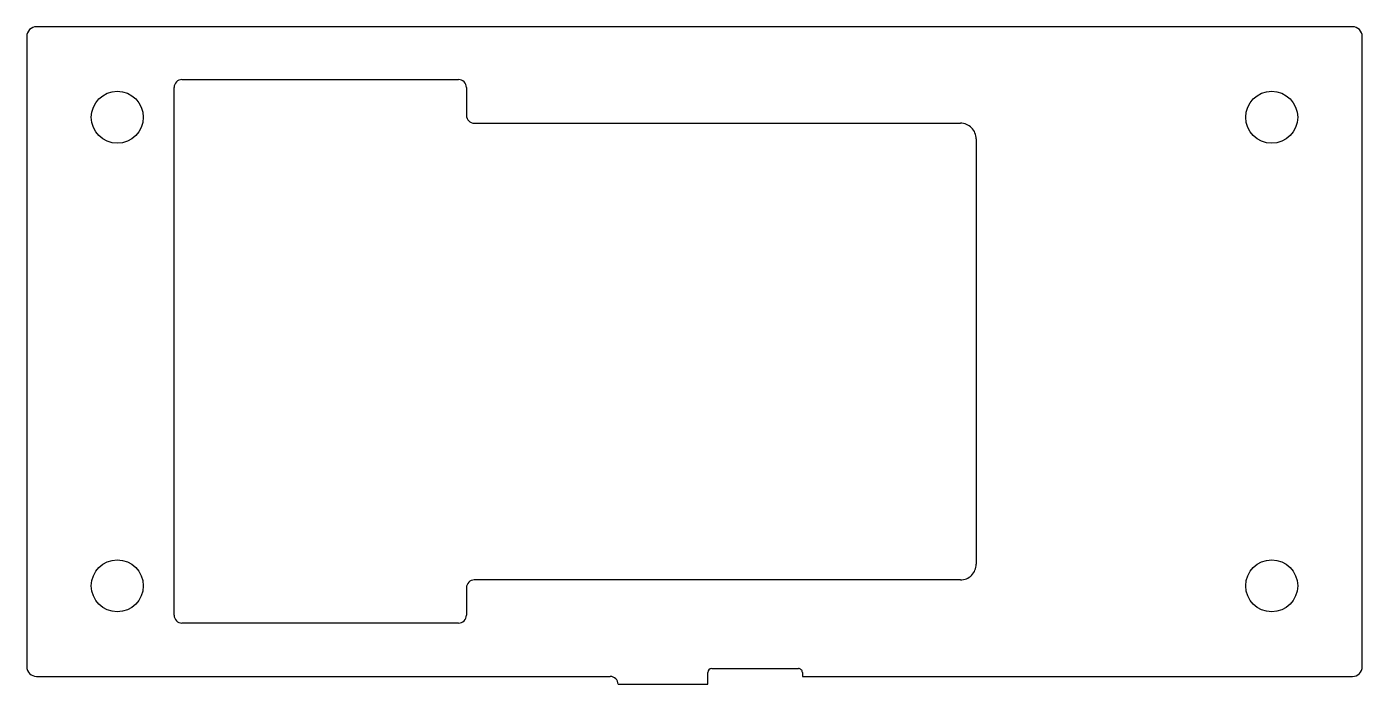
# Model space of a CAD drawing. Header units: millimetres. Extents: x -85 to 85, y -42 to 42.
import ezdxf

# ---------------------------------------------------------------- set-up
doc = ezdxf.new("R2010")
doc.units = ezdxf.units.MM
doc.layers.get('0').update_dxf_attribs({"linetype": 'CONTINUOUS'})

msp = doc.modelspace()

# ---------------------------------------------------------------- linework, layer by layer
for p, q in [((83.5, 41.75), (-83.5, 41.75)), ((-84.75, 40.5), (-84.75, -39.5)), ((84.75, -39.5), (84.75, 40.5)), ((-66.05, -32.97), (-66.05, 34.03)), ((-65.05, 35.03), (-29.95, 35.03)), ((-28.95, 34.03), (-28.95, 30.5)), ((-27.95, 29.5), (33.75, 29.5)), ((35.75, 27.5), (35.75, -26.5)), ((33.75, -28.5), (-27.95, -28.5)), ((-28.95, -29.5), (-28.95, -32.97)), ((-29.95, -33.97), (-65.05, -33.97)), ((1.69, -41.75), (1.69, -40.25)), ((2.19, -39.75), (13.19, -39.75)), ((13.69, -40.25), (13.69, -40.75)), ((-83.5, -40.75), (-10.69, -40.75)), ((-9.68, -41.75), (1.69, -41.75)), ((13.69, -40.75), (83.5, -40.75))]:
    msp.add_line(p, q)
for centre in [(-73.25, 30.25), (73.25, 30.25), (-73.25, -29.25), (73.25, -29.25)]:
    msp.add_circle(centre, 3.3)
for centre, radius, start, end in [((-83.5, 40.5), 1.25, 90.0183, 180.0054), ((83.5, 40.5), 1.25, -0.005, 90.0183), ((-65.05, 34.03), 1, 90.0229, 180.0162), ((-29.95, 34.03), 1, -0.016, 90.0229), ((-27.95, 30.5), 1, 180.0067, 269.9771), ((33.75, 27.5), 2, -0.0032, 90.0115), ((33.75, -26.5), 2, 269.9885, 359.9966), ((-27.95, -29.5), 1, 90.0229, 180.0063), ((-65.05, -32.97), 1, 180.016, 269.9771), ((-29.95, -32.97), 1, 269.9771, 359.9838), ((-83.5, -39.5), 1.25, 180.005, 269.9817), ((2.19, -40.25), 0.5, 90.0239, 180.0126), ((13.19, -40.25), 0.5, -0.0134, 90.0241), ((83.5, -39.5), 1.25, 269.9817, 359.9946), ((-10.69, -41.75), 1, 0.2784, 89.9829)]:
    msp.add_arc(centre, radius, start, end)

doc.saveas('drawing.dxf')
